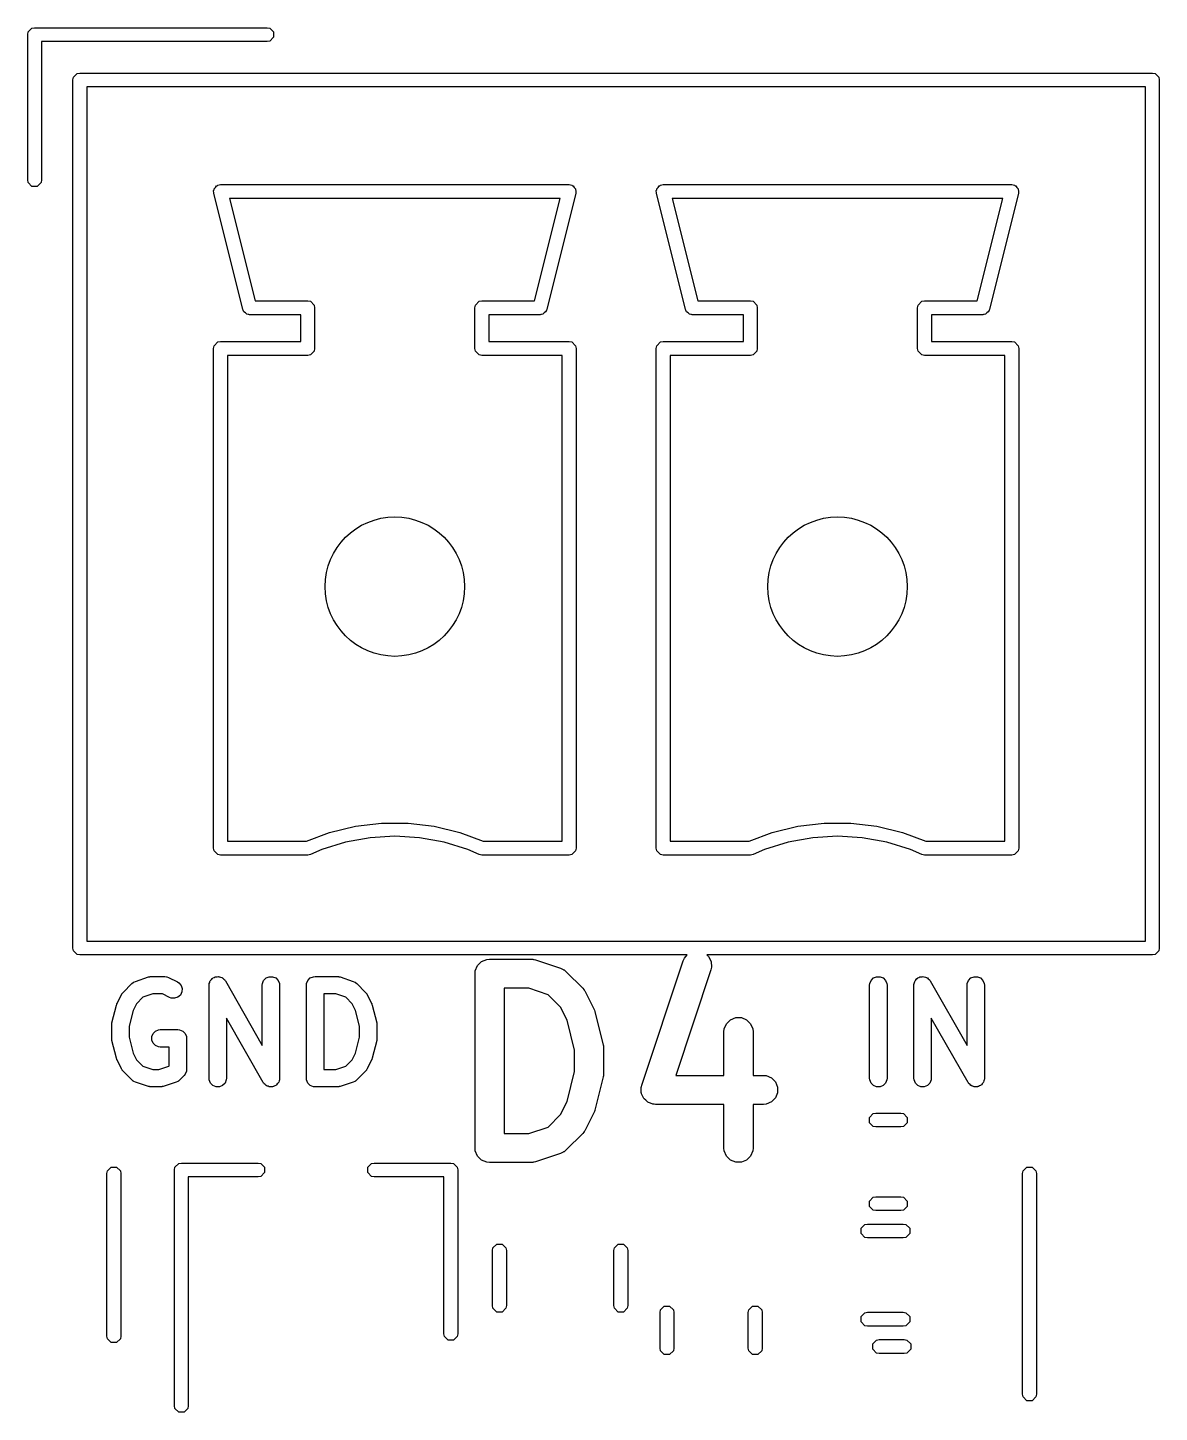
# Model space of a CAD drawing. Extents: x 89 to 178, y -115 to -57.
# Drawn here: x 119.72 to 129.46, y -94.81 to -82.89 of the extents above; entities that cross this region are included whole.
import ezdxf

# ---------------------------------------------------------------- set-up
doc = ezdxf.new("R2010")
doc.units = 0
doc.layers.add('BLACK', color=7, linetype='CONTINUOUS')

msp = doc.modelspace()

# ---------------------------------------------------------------- linework, layer by layer
at = {"layer": 'BLACK', "linetype": 'CONTINUOUS'}
for p, q in [((119.7175, -82.95), (119.722067, -82.927039)), ((119.722067, -82.927039), (119.754539, -82.894567)), ((119.754539, -82.894567), (119.7775, -82.89)), ((119.7775, -82.89), (121.7775, -82.89)), ((121.7775, -82.89), (121.800461, -82.894567)), ((121.800461, -82.894567), (121.832933, -82.927039)), ((121.832933, -82.927039), (121.832933, -82.972961)), ((119.7175, -84.2), (119.7175, -82.95)), ((121.7775, -83.01), (119.8375, -83.01)), ((119.8375, -83.01), (119.8375, -84.2)), ((121.800461, -83.005433), (121.7775, -83.01)), ((121.832933, -82.972961), (121.800461, -83.005433)), ((120.112067, -83.317039), (120.144539, -83.284567)), ((120.144539, -83.284567), (120.1675, -83.28)), ((120.1675, -83.28), (129.3975, -83.28)), ((129.3975, -83.28), (129.420461, -83.284567)), ((129.420461, -83.284567), (129.452933, -83.317039)), ((120.1075, -83.34), (120.112067, -83.317039)), ((120.1075, -90.81), (120.1075, -83.34)), ((120.2275, -83.4), (120.2275, -90.75)), ((129.3375, -83.4), (120.2275, -83.4)), ((129.3375, -90.75), (129.3375, -83.4)), ((129.452933, -83.317039), (129.4575, -83.34)), ((129.4575, -83.34), (129.4575, -90.81)), ((119.722067, -84.222961), (119.7175, -84.2)), ((119.754539, -84.255433), (119.722067, -84.222961)), ((119.832933, -84.222961), (119.800461, -84.255433)), ((119.8375, -84.2), (119.832933, -84.222961)), ((121.354539, -84.244567), (121.3775, -84.24)), ((121.3775, -84.24), (124.3775, -84.24)), ((124.3775, -84.24), (124.400461, -84.244567)), ((125.164539, -84.244567), (125.1875, -84.24)), ((125.1875, -84.24), (128.1875, -84.24)), ((128.1875, -84.24), (128.210461, -84.244567)), ((119.800461, -84.255433), (119.754539, -84.255433)), ((121.318153, -84.291169), (121.322067, -84.284645)), ((121.319291, -84.314552), (121.318153, -84.291169)), ((121.569291, -85.314552), (121.319291, -84.314552)), ((121.322067, -84.277039), (121.333477, -84.265628)), ((121.322067, -84.284645), (121.322067, -84.277039)), ((121.333477, -84.265628), (121.34178, -84.251791)), ((121.34178, -84.251791), (121.34916, -84.249945)), ((121.34916, -84.249945), (121.354539, -84.244567)), ((121.454347, -84.36), (121.674346, -85.24)), ((124.300653, -84.36), (121.454347, -84.36)), ((124.080653, -85.24), (124.300653, -84.36)), ((124.435708, -84.314553), (124.185709, -85.314552)), ((124.400461, -84.244567), (124.40584, -84.249946)), ((124.40584, -84.249946), (124.41322, -84.251791)), ((124.41322, -84.251791), (124.421522, -84.265628)), ((124.421522, -84.265628), (124.432933, -84.277039)), ((124.432933, -84.277039), (124.432933, -84.284645)), ((124.432933, -84.284645), (124.436847, -84.291169)), ((124.436847, -84.291169), (124.435708, -84.314553)), ((125.128153, -84.291169), (125.132067, -84.284645)), ((125.129291, -84.314552), (125.128153, -84.291169)), ((125.379291, -85.314552), (125.129291, -84.314552)), ((125.132067, -84.277039), (125.143477, -84.265628)), ((125.132067, -84.284645), (125.132067, -84.277039)), ((125.143477, -84.265628), (125.15178, -84.251791)), ((125.15178, -84.251791), (125.15916, -84.249945)), ((125.15916, -84.249945), (125.164539, -84.244567)), ((125.264347, -84.36), (125.484346, -85.24)), ((128.110653, -84.36), (125.264347, -84.36)), ((127.890653, -85.24), (128.110653, -84.36)), ((128.245708, -84.314553), (127.995709, -85.314552)), ((128.210461, -84.244567), (128.21584, -84.249946)), ((128.21584, -84.249946), (128.22322, -84.251791)), ((128.22322, -84.251791), (128.231522, -84.265628)), ((128.231522, -84.265628), (128.242933, -84.277039)), ((128.242933, -84.277039), (128.242933, -84.284645)), ((128.242933, -84.284645), (128.246847, -84.291169)), ((128.246847, -84.291169), (128.245708, -84.314553)), ((121.674346, -85.24), (122.1275, -85.24)), ((122.1275, -85.24), (122.150461, -85.244567)), ((122.150461, -85.244567), (122.182933, -85.277039)), ((122.182933, -85.277039), (122.1875, -85.3)), ((122.1875, -85.3), (122.1875, -85.65)), ((123.5675, -85.3), (123.572067, -85.277039)), ((123.5675, -85.65), (123.5675, -85.3)), ((123.572067, -85.277039), (123.604539, -85.244567)), ((123.604539, -85.244567), (123.6275, -85.24)), ((123.6275, -85.24), (124.080653, -85.24)), ((125.484346, -85.24), (125.9375, -85.24)), ((125.9375, -85.24), (125.960461, -85.244567)), ((125.960461, -85.244567), (125.992933, -85.277039)), ((125.992933, -85.277039), (125.9975, -85.3)), ((125.9975, -85.3), (125.9975, -85.65)), ((127.3775, -85.3), (127.382067, -85.277039)), ((127.3775, -85.65), (127.3775, -85.3)), ((127.382067, -85.277039), (127.414539, -85.244567)), ((127.414539, -85.244567), (127.4375, -85.24)), ((127.4375, -85.24), (127.890653, -85.24)), ((121.572067, -85.320428), (121.569291, -85.314552)), ((121.572067, -85.322961), (121.572067, -85.320428)), ((121.574334, -85.325228), (121.572067, -85.322961)), ((121.579291, -85.33572), (121.574334, -85.325228)), ((121.593127, -85.344021), (121.579291, -85.33572)), ((121.604539, -85.355433), (121.593127, -85.344021)), ((121.61592, -85.357696), (121.604539, -85.355433)), ((121.618669, -85.359346), (121.61592, -85.357696)), ((121.621125, -85.358732), (121.618669, -85.359346)), ((121.6275, -85.36), (121.621125, -85.358732)), ((122.0675, -85.36), (121.6275, -85.36)), ((122.0675, -85.59), (122.0675, -85.36)), ((124.1275, -85.36), (123.6875, -85.36)), ((123.6875, -85.36), (123.6875, -85.59)), ((124.133872, -85.358732), (124.1275, -85.36)), ((124.136331, -85.359347), (124.133872, -85.358732)), ((124.139082, -85.357696), (124.136331, -85.359347)), ((124.150461, -85.355433), (124.139082, -85.357696)), ((124.161871, -85.344022), (124.150461, -85.355433)), ((124.175709, -85.33572), (124.161871, -85.344022)), ((124.180665, -85.325228), (124.175709, -85.33572)), ((124.182933, -85.322961), (124.180665, -85.325228)), ((124.185709, -85.314552), (124.182933, -85.320428)), ((124.182933, -85.320428), (124.182933, -85.322961)), ((125.382067, -85.320428), (125.379291, -85.314552)), ((125.382067, -85.322961), (125.382067, -85.320428)), ((125.384334, -85.325228), (125.382067, -85.322961)), ((125.389291, -85.33572), (125.384334, -85.325228)), ((125.403127, -85.344021), (125.389291, -85.33572)), ((125.414539, -85.355433), (125.403127, -85.344021)), ((125.42592, -85.357696), (125.414539, -85.355433)), ((125.428669, -85.359346), (125.42592, -85.357696)), ((125.431125, -85.358732), (125.428669, -85.359346)), ((125.4375, -85.36), (125.431125, -85.358732)), ((125.8775, -85.36), (125.4375, -85.36)), ((125.8775, -85.59), (125.8775, -85.36)), ((127.9375, -85.36), (127.4975, -85.36)), ((127.4975, -85.36), (127.4975, -85.59)), ((127.943872, -85.358732), (127.9375, -85.36)), ((127.946331, -85.359347), (127.943872, -85.358732)), ((127.949082, -85.357696), (127.946331, -85.359347)), ((127.960461, -85.355433), (127.949082, -85.357696)), ((127.971871, -85.344022), (127.960461, -85.355433)), ((127.985709, -85.33572), (127.971871, -85.344022)), ((127.990665, -85.325228), (127.985709, -85.33572)), ((127.992933, -85.322961), (127.990665, -85.325228)), ((127.995709, -85.314552), (127.992933, -85.320428)), ((127.992933, -85.320428), (127.992933, -85.322961)), ((121.3175, -85.65), (121.322067, -85.627039)), ((121.3175, -89.95), (121.3175, -85.65)), ((121.322067, -85.627039), (121.354539, -85.594567)), ((121.354539, -85.594567), (121.3775, -85.59)), ((121.3775, -85.59), (122.0675, -85.59)), ((122.1875, -85.65), (122.182933, -85.672961)), ((123.572067, -85.672961), (123.5675, -85.65)), ((123.6875, -85.59), (124.3775, -85.59)), ((124.3775, -85.59), (124.400461, -85.594567)), ((124.400461, -85.594567), (124.432933, -85.627039)), ((124.432933, -85.627039), (124.4375, -85.65)), ((124.4375, -85.65), (124.4375, -89.95)), ((125.1275, -85.65), (125.132067, -85.627039)), ((125.1275, -89.95), (125.1275, -85.65)), ((125.132067, -85.627039), (125.164539, -85.594567)), ((125.164539, -85.594567), (125.1875, -85.59)), ((125.1875, -85.59), (125.8775, -85.59)), ((125.9975, -85.65), (125.992933, -85.672961)), ((127.382067, -85.672961), (127.3775, -85.65)), ((127.4975, -85.59), (128.1875, -85.59)), ((128.1875, -85.59), (128.210461, -85.594567)), ((128.210461, -85.594567), (128.242933, -85.627039)), ((128.242933, -85.627039), (128.2475, -85.65)), ((128.2475, -85.65), (128.2475, -89.95)), ((122.1275, -85.71), (121.4375, -85.71)), ((121.4375, -85.71), (121.4375, -89.89)), ((122.150461, -85.705433), (122.1275, -85.71)), ((122.182933, -85.672961), (122.150461, -85.705433)), ((123.604539, -85.705433), (123.572067, -85.672961)), ((123.6275, -85.71), (123.604539, -85.705433)), ((124.3175, -85.71), (123.6275, -85.71)), ((124.3175, -89.89), (124.3175, -85.71)), ((125.9375, -85.71), (125.2475, -85.71)), ((125.2475, -85.71), (125.2475, -89.89)), ((125.960461, -85.705433), (125.9375, -85.71)), ((125.992933, -85.672961), (125.960461, -85.705433)), ((127.414539, -85.705433), (127.382067, -85.672961)), ((127.4375, -85.71), (127.414539, -85.705433)), ((128.1275, -85.71), (127.4375, -85.71)), ((128.1275, -89.89), (128.1275, -85.71)), ((122.117005, -89.89), (122.316514, -89.81578)), ((122.316514, -89.81578), (122.53764, -89.76226)), ((122.53764, -89.76226), (122.763546, -89.735298)), ((122.763546, -89.735298), (122.991056, -89.735274)), ((122.991056, -89.735274), (123.216968, -89.762189)), ((123.216968, -89.762189), (123.438105, -89.815663)), ((123.438105, -89.815663), (123.638053, -89.89)), ((125.927005, -89.89), (126.126514, -89.81578)), ((126.126514, -89.81578), (126.34764, -89.76226)), ((126.34764, -89.76226), (126.573546, -89.735298)), ((126.573546, -89.735298), (126.801056, -89.735274)), ((126.801056, -89.735274), (127.026968, -89.762189)), ((127.026968, -89.762189), (127.248105, -89.815663)), ((127.248105, -89.815663), (127.448053, -89.89)), ((121.322067, -89.972961), (121.3175, -89.95)), ((121.4375, -89.89), (122.117005, -89.89)), ((122.453768, -89.899296), (122.249458, -89.961783)), ((122.664039, -89.86144), (122.453768, -89.899296)), ((122.877313, -89.848747), (122.664039, -89.86144)), ((123.09059, -89.861396), (122.877313, -89.848747)), ((123.300868, -89.899208), (123.09059, -89.861396)), ((123.505191, -89.961653), (123.300868, -89.899208)), ((123.638053, -89.89), (124.3175, -89.89)), ((124.4375, -89.95), (124.432933, -89.972961)), ((125.132067, -89.972961), (125.1275, -89.95)), ((125.2475, -89.89), (125.927005, -89.89)), ((126.263768, -89.899296), (126.059458, -89.961783)), ((126.474039, -89.86144), (126.263768, -89.899296)), ((126.687313, -89.848747), (126.474039, -89.86144)), ((126.90059, -89.861396), (126.687313, -89.848747)), ((127.110868, -89.899208), (126.90059, -89.861396)), ((127.315191, -89.961653), (127.110868, -89.899208)), ((127.448053, -89.89), (128.1275, -89.89)), ((128.2475, -89.95), (128.242933, -89.972961)), ((121.354539, -90.005433), (121.322067, -89.972961)), ((121.3775, -90.01), (121.354539, -90.005433)), ((122.1275, -90.01), (121.3775, -90.01)), ((122.150461, -90.005433), (122.1275, -90.01)), ((122.150917, -90.004976), (122.150461, -90.005433)), ((122.151718, -90.004895), (122.150917, -90.004976)), ((122.151719, -90.004895), (122.151718, -90.004895)), ((122.249458, -89.961783), (122.151719, -90.004895)), ((123.60294, -90.004745), (123.505191, -89.961653)), ((123.603952, -90.004846), (123.60294, -90.004744)), ((123.60294, -90.004744), (123.60294, -90.004745)), ((123.604539, -90.005433), (123.603952, -90.004846)), ((123.6275, -90.01), (123.604539, -90.005433)), ((124.3775, -90.01), (123.6275, -90.01)), ((124.400461, -90.005433), (124.3775, -90.01)), ((124.432933, -89.972961), (124.400461, -90.005433)), ((125.164539, -90.005433), (125.132067, -89.972961)), ((125.1875, -90.01), (125.164539, -90.005433)), ((125.9375, -90.01), (125.1875, -90.01)), ((125.960461, -90.005433), (125.9375, -90.01)), ((125.960917, -90.004976), (125.960461, -90.005433)), ((125.961718, -90.004895), (125.960917, -90.004976)), ((125.961719, -90.004895), (125.961718, -90.004895)), ((126.059458, -89.961783), (125.961719, -90.004895)), ((127.41294, -90.004745), (127.315191, -89.961653)), ((127.413952, -90.004846), (127.41294, -90.004744)), ((127.41294, -90.004744), (127.41294, -90.004745)), ((127.414539, -90.005433), (127.413952, -90.004846)), ((127.4375, -90.01), (127.414539, -90.005433)), ((128.1875, -90.01), (127.4375, -90.01)), ((128.210461, -90.005433), (128.1875, -90.01)), ((128.242933, -89.972961), (128.210461, -90.005433)), ((120.2275, -90.75), (129.3375, -90.75)), ((120.112067, -90.832961), (120.1075, -90.81)), ((120.144539, -90.865433), (120.112067, -90.832961)), ((120.1675, -90.87), (120.144539, -90.865433)), ((125.393911, -90.87), (120.1675, -90.87)), ((123.623411, -90.926994), (123.668471, -90.90833)), ((123.668471, -90.90833), (123.692857, -90.905928)), ((123.692857, -90.905928), (124.05, -90.905928)), ((124.05, -90.905928), (124.062343, -90.907143)), ((124.062343, -90.907143), (124.065634, -90.90691)), ((124.065634, -90.90691), (124.069963, -90.907894)), ((124.069963, -90.907894), (124.074386, -90.90833)), ((124.074386, -90.90833), (124.077436, -90.909593)), ((124.077436, -90.909593), (124.089529, -90.912343)), ((124.089529, -90.912343), (124.303814, -90.983772)), ((125.359986, -90.919972), (125.369977, -90.897597)), ((125.369977, -90.897597), (125.393911, -90.87)), ((129.3975, -90.87), (125.562492, -90.87)), ((125.562492, -90.87), (125.577321, -90.882861)), ((125.577321, -90.882861), (125.599133, -90.926485)), ((129.420461, -90.865433), (129.3975, -90.87)), ((129.452933, -90.832961), (129.420461, -90.865433)), ((129.4575, -90.81), (129.452933, -90.832961)), ((123.567857, -91.030928), (123.570259, -91.006542)), ((123.567857, -92.530928), (123.567857, -91.030928)), ((123.570259, -91.006542), (123.588923, -90.961482)), ((123.588923, -90.961482), (123.623411, -90.926994)), ((124.303814, -90.983772), (124.326189, -90.993762)), ((124.326189, -90.993762), (124.329582, -90.996705)), ((124.329582, -90.996705), (124.333732, -90.998424)), ((124.333732, -90.998424), (124.352674, -91.013969)), ((124.352674, -91.013969), (124.495531, -91.156825)), ((125.002844, -91.991399), (125.359986, -90.919972)), ((125.597157, -90.999029), (125.294857, -91.905928)), ((125.60259, -90.975135), (125.597157, -90.999029)), ((125.599133, -90.926485), (125.60259, -90.975135)), ((120.538759, -91.191547), (120.614949, -91.115357)), ((120.614949, -91.115357), (120.626314, -91.106029)), ((120.626314, -91.106029), (120.628806, -91.104996)), ((120.628806, -91.104996), (120.63084, -91.103233)), ((120.63084, -91.103233), (120.644265, -91.097239)), ((120.644265, -91.097239), (120.758551, -91.059144)), ((120.758551, -91.059144), (120.765804, -91.057494)), ((120.765804, -91.057494), (120.767636, -91.056736)), ((120.767636, -91.056736), (120.77029, -91.056474)), ((120.77029, -91.056474), (120.772888, -91.055884)), ((120.772888, -91.055884), (120.774862, -91.056024)), ((120.774862, -91.056024), (120.782268, -91.055295)), ((120.782268, -91.055295), (120.896554, -91.055295)), ((120.896554, -91.055295), (120.911186, -91.056736)), ((120.911186, -91.056736), (120.913675, -91.057767)), ((120.913675, -91.057767), (120.916363, -91.057958)), ((120.916363, -91.057958), (120.930095, -91.063213)), ((120.930095, -91.063213), (121.006285, -91.101308)), ((121.006285, -91.101308), (121.018728, -91.10914)), ((121.018728, -91.10914), (121.037901, -91.131248)), ((121.037901, -91.131248), (121.047155, -91.159009)), ((121.278697, -91.130295), (121.279067, -91.126531)), ((121.278697, -91.930295), (121.278697, -91.130295)), ((121.27888, -91.125056), (121.279401, -91.123145)), ((121.279067, -91.126531), (121.27888, -91.125056)), ((121.279401, -91.123145), (121.280138, -91.115663)), ((121.280138, -91.115663), (121.283955, -91.106447)), ((121.283955, -91.106447), (121.28658, -91.096824)), ((121.28658, -91.096824), (121.289507, -91.093043)), ((121.289507, -91.093043), (121.291337, -91.088627)), ((121.291337, -91.088627), (121.298387, -91.081576)), ((121.298387, -91.081576), (121.304497, -91.073687)), ((121.304497, -91.073687), (121.30865, -91.071313)), ((121.30865, -91.071313), (121.312029, -91.067935)), ((121.312029, -91.067935), (121.321241, -91.064118)), ((121.321241, -91.064118), (121.329906, -91.059168)), ((121.329906, -91.059168), (121.334649, -91.058565)), ((121.334649, -91.058565), (121.339065, -91.056736)), ((121.339065, -91.056736), (121.349039, -91.056736)), ((121.349039, -91.056736), (121.358936, -91.055478)), ((121.358936, -91.055478), (121.363548, -91.056736)), ((121.363548, -91.056736), (121.368329, -91.056736)), ((121.368329, -91.056736), (121.377544, -91.060553)), ((121.377544, -91.060553), (121.387168, -91.063178)), ((121.387168, -91.063178), (121.390948, -91.066105)), ((121.390948, -91.066105), (121.395365, -91.067935)), ((121.395365, -91.067935), (121.402415, -91.074985)), ((121.402415, -91.074985), (121.410305, -91.081095)), ((121.410305, -91.081095), (121.414657, -91.087227)), ((121.414657, -91.087227), (121.416057, -91.088627)), ((121.416057, -91.088627), (121.416626, -91.090001)), ((121.416626, -91.090001), (121.418815, -91.093085)), ((121.418815, -91.093085), (121.73584, -91.647878)), ((121.73584, -91.130295), (121.737281, -91.115663)), ((121.73584, -91.647878), (121.73584, -91.130295)), ((121.737281, -91.115663), (121.74848, -91.088627)), ((121.74848, -91.088627), (121.769172, -91.067935)), ((121.769172, -91.067935), (121.796208, -91.056736)), ((121.796208, -91.056736), (121.825472, -91.056736)), ((121.825472, -91.056736), (121.852508, -91.067935)), ((121.852508, -91.067935), (121.8732, -91.088627)), ((121.8732, -91.088627), (121.884399, -91.115663)), ((121.884399, -91.115663), (121.88584, -91.130295)), ((121.88584, -91.130295), (121.88584, -91.930295)), ((122.116792, -91.130295), (122.118233, -91.115663)), ((122.116792, -91.930295), (122.116792, -91.130295)), ((122.118233, -91.115663), (122.129432, -91.088627)), ((122.129432, -91.088627), (122.150124, -91.067935)), ((122.150124, -91.067935), (122.17716, -91.056736)), ((122.17716, -91.056736), (122.191792, -91.055295)), ((122.191792, -91.055295), (122.382268, -91.055295)), ((122.382268, -91.055295), (122.389673, -91.056024)), ((122.389673, -91.056024), (122.391648, -91.055884)), ((122.391648, -91.055884), (122.394245, -91.056474)), ((122.394245, -91.056474), (122.3969, -91.056736)), ((122.3969, -91.056736), (122.398731, -91.057494)), ((122.398731, -91.057494), (122.405985, -91.059144)), ((122.405985, -91.059144), (122.520271, -91.097239)), ((122.520271, -91.097239), (122.533696, -91.103233)), ((122.533696, -91.103233), (122.535731, -91.104998)), ((122.535731, -91.104998), (122.538222, -91.10603)), ((122.538222, -91.10603), (122.549587, -91.115357)), ((122.549587, -91.115357), (122.625777, -91.191547)), ((126.96416, -91.130295), (126.965601, -91.115663)), ((126.96416, -91.930295), (126.96416, -91.130295)), ((126.965601, -91.115663), (126.9768, -91.088627)), ((126.9768, -91.088627), (126.997492, -91.067935)), ((126.997492, -91.067935), (127.024528, -91.056736)), ((127.024528, -91.056736), (127.053792, -91.056736)), ((127.053792, -91.056736), (127.080828, -91.067935)), ((127.080828, -91.067935), (127.10152, -91.088627)), ((127.10152, -91.088627), (127.112719, -91.115663)), ((127.112719, -91.115663), (127.11416, -91.130295)), ((127.11416, -91.130295), (127.11416, -91.930295)), ((127.345112, -91.130295), (127.345482, -91.126531)), ((127.345112, -91.930295), (127.345112, -91.130295)), ((127.345295, -91.125056), (127.345816, -91.123145)), ((127.345482, -91.126531), (127.345295, -91.125056)), ((127.345816, -91.123145), (127.346553, -91.115663)), ((127.346553, -91.115663), (127.35037, -91.106447)), ((127.35037, -91.106447), (127.352995, -91.096824)), ((127.352995, -91.096824), (127.355922, -91.093043)), ((127.355922, -91.093043), (127.357752, -91.088627)), ((127.357752, -91.088627), (127.364802, -91.081576)), ((127.364802, -91.081576), (127.370912, -91.073687)), ((127.370912, -91.073687), (127.375065, -91.071313)), ((127.375065, -91.071313), (127.378444, -91.067935)), ((127.378444, -91.067935), (127.387656, -91.064118)), ((127.387656, -91.064118), (127.396321, -91.059168)), ((127.396321, -91.059168), (127.401064, -91.058565)), ((127.401064, -91.058565), (127.40548, -91.056736)), ((127.40548, -91.056736), (127.415454, -91.056736)), ((127.415454, -91.056736), (127.425351, -91.055478)), ((127.425351, -91.055478), (127.429963, -91.056736)), ((127.429963, -91.056736), (127.434744, -91.056736)), ((127.434744, -91.056736), (127.443959, -91.060553)), ((127.443959, -91.060553), (127.453583, -91.063178)), ((127.453583, -91.063178), (127.457363, -91.066105)), ((127.457363, -91.066105), (127.46178, -91.067935)), ((127.46178, -91.067935), (127.46883, -91.074985)), ((127.46883, -91.074985), (127.47672, -91.081095)), ((127.47672, -91.081095), (127.481072, -91.087227)), ((127.481072, -91.087227), (127.482472, -91.088627)), ((127.482472, -91.088627), (127.483041, -91.090001)), ((127.483041, -91.090001), (127.48523, -91.093085)), ((127.48523, -91.093085), (127.802255, -91.647878)), ((127.802255, -91.130295), (127.803696, -91.115663)), ((127.802255, -91.647878), (127.802255, -91.130295)), ((127.803696, -91.115663), (127.814895, -91.088627)), ((127.814895, -91.088627), (127.835587, -91.067935)), ((127.835587, -91.067935), (127.862623, -91.056736)), ((127.862623, -91.056736), (127.891887, -91.056736)), ((127.891887, -91.056736), (127.918923, -91.067935)), ((127.918923, -91.067935), (127.939615, -91.088627)), ((127.939615, -91.088627), (127.950814, -91.115663)), ((127.950814, -91.115663), (127.952255, -91.130295)), ((127.952255, -91.130295), (127.952255, -91.930295)), ((120.486615, -91.28723), (120.52471, -91.211039)), ((120.52471, -91.211039), (120.528674, -91.204739)), ((120.528674, -91.204739), (120.529432, -91.202912)), ((120.529432, -91.202912), (120.53112, -91.200855)), ((120.53112, -91.200855), (120.532542, -91.198596)), ((120.532542, -91.198596), (120.53404, -91.197296)), ((120.53404, -91.197296), (120.538759, -91.191547)), ((120.708495, -91.233942), (120.653431, -91.289006)), ((120.794438, -91.205295), (120.708495, -91.233942)), ((120.878849, -91.205295), (120.794438, -91.205295)), ((120.939203, -91.235472), (120.878849, -91.205295)), ((120.952935, -91.240727), (120.939203, -91.235472)), ((120.982125, -91.242801), (120.952935, -91.240727)), ((121.009886, -91.233547), (120.982125, -91.242801)), ((121.031994, -91.214374), (121.009886, -91.233547)), ((121.045081, -91.188199), (121.031994, -91.214374)), ((121.047155, -91.159009), (121.045081, -91.188199)), ((122.370098, -91.205295), (122.266792, -91.205295)), ((122.266792, -91.205295), (122.266792, -91.855295)), ((122.45604, -91.233942), (122.370098, -91.205295)), ((122.511104, -91.289006), (122.45604, -91.233942)), ((122.625777, -91.191547), (122.630497, -91.197297)), ((122.630497, -91.197297), (122.631994, -91.198596)), ((122.631994, -91.198596), (122.633413, -91.20085)), ((122.633413, -91.20085), (122.635105, -91.202912)), ((122.635105, -91.202912), (122.635863, -91.204744)), ((122.635863, -91.204744), (122.639826, -91.211039)), ((122.639826, -91.211039), (122.677921, -91.28723)), ((124.029716, -91.155928), (123.817857, -91.155928)), ((123.817857, -91.155928), (123.817857, -92.405928)), ((124.196763, -91.21161), (124.029716, -91.155928)), ((124.304412, -91.319259), (124.196763, -91.21161)), ((124.495531, -91.156825), (124.5034, -91.166413)), ((124.5034, -91.166413), (124.505892, -91.168575)), ((124.505892, -91.168575), (124.508257, -91.172332)), ((124.508257, -91.172332), (124.511076, -91.175767)), ((124.511076, -91.175767), (124.512339, -91.178817)), ((124.512339, -91.178817), (124.518946, -91.189312)), ((124.518946, -91.189312), (124.590375, -91.332169)), ((120.44284, -91.454961), (120.480936, -91.30258)), ((120.480936, -91.30258), (120.481321, -91.3015)), ((120.481321, -91.3015), (120.48136, -91.300962)), ((120.48136, -91.300962), (120.483684, -91.294886)), ((120.483684, -91.294886), (120.485883, -91.288735)), ((120.485883, -91.288735), (120.486205, -91.288299)), ((120.486205, -91.288299), (120.486615, -91.28723)), ((120.624461, -91.346946), (120.590601, -91.482387)), ((120.653431, -91.289006), (120.624461, -91.346946)), ((122.540074, -91.346945), (122.511104, -91.289006)), ((122.573935, -91.482387), (122.540074, -91.346945)), ((122.677921, -91.28723), (122.67833, -91.288299)), ((122.67833, -91.288299), (122.678653, -91.288735)), ((122.678653, -91.288735), (122.680851, -91.294886)), ((122.680851, -91.294886), (122.683176, -91.300962)), ((122.683176, -91.300962), (122.683214, -91.3015)), ((122.683214, -91.3015), (122.6836, -91.30258)), ((122.6836, -91.30258), (122.721696, -91.454962)), ((124.360631, -91.431698), (124.304412, -91.319259)), ((124.590375, -91.332169), (124.591058, -91.333954)), ((124.591058, -91.333954), (124.591595, -91.334679)), ((124.591595, -91.334679), (124.595247, -91.344899)), ((124.595247, -91.344899), (124.599133, -91.355054)), ((124.599133, -91.355054), (124.599197, -91.355954)), ((124.599197, -91.355954), (124.59984, -91.357754)), ((124.59984, -91.357754), (124.671268, -91.643468)), ((120.440601, -91.473152), (120.440852, -91.470598)), ((120.440601, -91.587438), (120.440601, -91.473152)), ((120.44069, -91.469506), (120.441499, -91.464031)), ((120.440852, -91.470598), (120.44069, -91.469506)), ((120.441499, -91.464031), (120.442042, -91.45852)), ((120.442042, -91.45852), (120.442464, -91.457499)), ((120.442464, -91.457499), (120.44284, -91.454961)), ((120.590601, -91.482387), (120.590601, -91.578202)), ((121.745722, -91.967505), (121.428697, -91.412711)), ((121.428697, -91.412711), (121.428697, -91.930295)), ((122.573935, -91.578202), (122.573935, -91.482387)), ((122.721696, -91.454962), (122.722071, -91.457498)), ((122.722071, -91.457498), (122.722494, -91.45852)), ((122.722494, -91.45852), (122.723036, -91.464032)), ((122.723036, -91.464032), (122.723846, -91.469506)), ((122.723846, -91.469506), (122.723683, -91.470598)), ((122.723683, -91.470598), (122.723935, -91.473152)), ((122.723935, -91.473152), (122.723935, -91.587438)), ((124.425, -91.689173), (124.360631, -91.431698)), ((125.710715, -91.530928), (125.713117, -91.506542)), ((125.713117, -91.506542), (125.731781, -91.461482)), ((125.731781, -91.461482), (125.766269, -91.426994)), ((125.766269, -91.426994), (125.811329, -91.40833)), ((125.811329, -91.40833), (125.860101, -91.40833)), ((125.860101, -91.40833), (125.905161, -91.426994)), ((125.905161, -91.426994), (125.939649, -91.461482)), ((125.939649, -91.461482), (125.958313, -91.506542)), ((125.958313, -91.506542), (125.960715, -91.530928)), ((127.812137, -91.967505), (127.495112, -91.412711)), ((127.495112, -91.412711), (127.495112, -91.930295)), ((120.440852, -91.589991), (120.440601, -91.587438)), ((120.44069, -91.591084), (120.440852, -91.589991)), ((120.441499, -91.596558), (120.44069, -91.591084)), ((120.442042, -91.60207), (120.441499, -91.596558)), ((120.442464, -91.60309), (120.442042, -91.60207)), ((120.44284, -91.605629), (120.442464, -91.60309)), ((120.480936, -91.75801), (120.44284, -91.605629)), ((120.590601, -91.578202), (120.624461, -91.713642)), ((120.7849, -91.572806), (120.796099, -91.54577)), ((120.7849, -91.60207), (120.7849, -91.572806)), ((120.796099, -91.629106), (120.7849, -91.60207)), ((120.796099, -91.54577), (120.816791, -91.525078)), ((120.816791, -91.649798), (120.796099, -91.629106)), ((120.816791, -91.525078), (120.843827, -91.513879)), ((120.843827, -91.513879), (120.858459, -91.512438)), ((120.858459, -91.512438), (121.01084, -91.512438)), ((121.01084, -91.512438), (121.025472, -91.513879)), ((121.025472, -91.513879), (121.052508, -91.525078)), ((121.052508, -91.525078), (121.0732, -91.54577)), ((121.0732, -91.54577), (121.084399, -91.572806)), ((121.084399, -91.572806), (121.08584, -91.587438)), ((121.08584, -91.587438), (121.08584, -91.854104)), ((122.540074, -91.713643), (122.573935, -91.578202)), ((122.721696, -91.605628), (122.6836, -91.75801)), ((122.722071, -91.603091), (122.721696, -91.605628)), ((122.722494, -91.60207), (122.722071, -91.603091)), ((122.723036, -91.596557), (122.722494, -91.60207)), ((122.723846, -91.591084), (122.723036, -91.596557)), ((122.723935, -91.587438), (122.723683, -91.589991)), ((122.723683, -91.589991), (122.723846, -91.591084)), ((125.710715, -91.905928), (125.710715, -91.530928)), ((125.960715, -91.530928), (125.960715, -91.905928)), ((120.624461, -91.713642), (120.653431, -91.771582)), ((120.843827, -91.660997), (120.816791, -91.649798)), ((120.858459, -91.662438), (120.843827, -91.660997)), ((120.93584, -91.662438), (120.858459, -91.662438)), ((120.93584, -91.823038), (120.93584, -91.662438)), ((122.511104, -91.771582), (122.540074, -91.713643)), ((124.425, -91.872682), (124.425, -91.689173)), ((124.671268, -91.643468), (124.671893, -91.647697)), ((124.671893, -91.647697), (124.672598, -91.649399)), ((124.672598, -91.649399), (124.673502, -91.65858)), ((124.673502, -91.65858), (124.674852, -91.667709)), ((124.674852, -91.667709), (124.67458, -91.66953)), ((124.67458, -91.66953), (124.675, -91.673785)), ((124.675, -91.673785), (124.675, -91.888071)), ((120.481321, -91.759089), (120.480936, -91.75801)), ((120.48136, -91.759628), (120.481321, -91.759089)), ((120.483684, -91.765703), (120.48136, -91.759628)), ((120.485883, -91.771855), (120.483684, -91.765703)), ((120.486205, -91.77229), (120.485883, -91.771855)), ((120.486615, -91.77336), (120.486205, -91.77229)), ((120.52471, -91.84955), (120.486615, -91.77336)), ((120.528673, -91.855846), (120.52471, -91.84955)), ((120.529431, -91.857676), (120.528673, -91.855846)), ((120.53112, -91.859734), (120.529431, -91.857676)), ((120.532542, -91.861993), (120.53112, -91.859734)), ((120.53404, -91.863292), (120.532542, -91.861993)), ((120.538759, -91.869042), (120.53404, -91.863292)), ((120.653431, -91.771582), (120.708496, -91.826648)), ((120.708496, -91.826648), (120.794438, -91.855295)), ((120.794438, -91.855295), (120.846289, -91.855295)), ((120.846289, -91.855295), (120.93223, -91.826648)), ((120.93223, -91.826648), (120.93584, -91.823038)), ((121.08584, -91.854104), (121.084399, -91.868736)), ((122.266792, -91.855295), (122.370098, -91.855295)), ((122.370098, -91.855295), (122.456039, -91.826648)), ((122.456039, -91.826648), (122.511104, -91.771582)), ((122.630495, -91.863292), (122.625778, -91.869041)), ((122.631994, -91.861993), (122.630495, -91.863292)), ((122.633415, -91.859734), (122.631994, -91.861993)), ((122.635105, -91.857676), (122.633415, -91.859734)), ((122.635862, -91.855846), (122.635105, -91.857676)), ((122.639826, -91.84955), (122.635862, -91.855846)), ((122.677921, -91.77336), (122.639826, -91.84955)), ((122.67833, -91.77229), (122.677921, -91.77336)), ((122.678653, -91.771855), (122.67833, -91.77229)), ((122.680851, -91.765703), (122.678653, -91.771855)), ((122.683176, -91.759628), (122.680851, -91.765703)), ((122.683214, -91.759089), (122.683176, -91.759628)), ((122.6836, -91.75801), (122.683214, -91.759089)), ((120.614949, -91.945233), (120.538759, -91.869042)), ((120.626314, -91.95456), (120.614949, -91.945233)), ((120.628804, -91.955591), (120.626314, -91.95456)), ((120.63084, -91.957357), (120.628804, -91.955591)), ((120.644265, -91.963351), (120.63084, -91.957357)), ((120.758551, -92.001446), (120.644265, -91.963351)), ((120.996461, -91.963351), (120.882176, -92.001446)), ((121.009887, -91.957357), (120.996461, -91.963351)), ((121.011923, -91.95559), (121.009887, -91.957357)), ((121.014412, -91.95456), (121.011923, -91.95559)), ((121.025777, -91.945233), (121.014412, -91.95456)), ((121.063873, -91.907137), (121.025777, -91.945233)), ((121.073201, -91.895772), (121.063873, -91.907137)), ((121.084272, -91.869042), (121.073201, -91.895772)), ((121.084399, -91.868736), (121.084272, -91.869042)), ((121.280138, -91.944927), (121.278697, -91.930295)), ((121.291337, -91.971963), (121.280138, -91.944927)), ((121.312029, -91.992655), (121.291337, -91.971963)), ((121.416057, -91.971963), (121.395365, -91.992655)), ((121.427256, -91.944927), (121.416057, -91.971963)), ((121.428697, -91.930295), (121.427256, -91.944927)), ((121.74791, -91.970588), (121.745722, -91.967505)), ((121.74848, -91.971963), (121.74791, -91.970588)), ((121.749879, -91.973362), (121.74848, -91.971963)), ((121.754232, -91.979495), (121.749879, -91.973362)), ((121.76212, -91.985603), (121.754232, -91.979495)), ((121.769172, -91.992655), (121.76212, -91.985603)), ((121.86004, -91.986903), (121.855886, -91.989276)), ((121.866149, -91.979013), (121.86004, -91.986903)), ((121.8732, -91.971963), (121.866149, -91.979013)), ((121.875029, -91.967546), (121.8732, -91.971963)), ((121.877957, -91.963766), (121.875029, -91.967546)), ((121.880581, -91.954142), (121.877957, -91.963766)), ((121.884399, -91.944927), (121.880581, -91.954142)), ((121.885135, -91.937444), (121.884399, -91.944927)), ((121.885657, -91.935534), (121.885135, -91.937444)), ((121.88584, -91.930295), (121.885469, -91.934058)), ((121.885469, -91.934058), (121.885657, -91.935534)), ((122.118233, -91.944927), (122.116792, -91.930295)), ((122.129432, -91.971963), (122.118233, -91.944927)), ((122.150124, -91.992655), (122.129432, -91.971963)), ((122.520271, -91.963351), (122.405985, -92.001446)), ((122.533696, -91.957357), (122.520271, -91.963351)), ((122.535731, -91.955591), (122.533696, -91.957357)), ((122.538222, -91.95456), (122.535731, -91.955591)), ((122.549587, -91.945233), (122.538222, -91.95456)), ((122.625778, -91.869041), (122.549587, -91.945233)), ((124.360631, -92.130157), (124.425, -91.872682)), ((124.671268, -91.918388), (124.59984, -92.204102)), ((124.671893, -91.914158), (124.671268, -91.918388)), ((124.672598, -91.912457), (124.671893, -91.914158)), ((124.673502, -91.903275), (124.672598, -91.912457)), ((124.674852, -91.894147), (124.673502, -91.903275)), ((124.675, -91.888071), (124.67458, -91.892325)), ((124.67458, -91.892325), (124.674852, -91.894147)), ((125.294857, -91.905928), (125.710715, -91.905928)), ((125.960715, -91.905928), (126.05, -91.905928)), ((126.05, -91.905928), (126.074386, -91.90833)), ((126.074386, -91.90833), (126.119446, -91.926994)), ((126.119446, -91.926994), (126.153934, -91.961482)), ((126.153934, -91.961482), (126.172598, -92.006542)), ((126.965601, -91.944927), (126.96416, -91.930295)), ((126.9768, -91.971963), (126.965601, -91.944927)), ((126.997492, -91.992655), (126.9768, -91.971963)), ((127.10152, -91.971963), (127.080828, -91.992655)), ((127.112719, -91.944927), (127.10152, -91.971963)), ((127.11416, -91.930295), (127.112719, -91.944927)), ((127.346553, -91.944927), (127.345112, -91.930295)), ((127.357752, -91.971963), (127.346553, -91.944927)), ((127.378444, -91.992655), (127.357752, -91.971963)), ((127.482472, -91.971963), (127.46178, -91.992655)), ((127.493671, -91.944927), (127.482472, -91.971963)), ((127.495112, -91.930295), (127.493671, -91.944927)), ((127.814325, -91.970588), (127.812137, -91.967505)), ((127.814895, -91.971963), (127.814325, -91.970588)), ((127.816294, -91.973362), (127.814895, -91.971963)), ((127.820647, -91.979495), (127.816294, -91.973362)), ((127.828535, -91.985603), (127.820647, -91.979495)), ((127.835587, -91.992655), (127.828535, -91.985603)), ((127.926455, -91.986903), (127.922301, -91.989276)), ((127.932564, -91.979013), (127.926455, -91.986903)), ((127.939615, -91.971963), (127.932564, -91.979013)), ((127.941444, -91.967546), (127.939615, -91.971963)), ((127.944372, -91.963766), (127.941444, -91.967546)), ((127.946996, -91.954142), (127.944372, -91.963766)), ((127.950814, -91.944927), (127.946996, -91.954142)), ((127.95155, -91.937444), (127.950814, -91.944927)), ((127.952072, -91.935534), (127.95155, -91.937444)), ((127.952255, -91.930295), (127.951884, -91.934058)), ((127.951884, -91.934058), (127.952072, -91.935534)), ((120.765804, -92.003095), (120.758551, -92.001446)), ((120.767636, -92.003854), (120.765804, -92.003095)), ((120.77029, -92.004115), (120.767636, -92.003854)), ((120.772888, -92.004706), (120.77029, -92.004115)), ((120.774862, -92.004565), (120.772888, -92.004706)), ((120.782268, -92.005295), (120.774862, -92.004565)), ((120.858459, -92.005295), (120.782268, -92.005295)), ((120.865864, -92.004565), (120.858459, -92.005295)), ((120.867839, -92.004706), (120.865864, -92.004565)), ((120.870436, -92.004115), (120.867839, -92.004706)), ((120.873091, -92.003854), (120.870436, -92.004115)), ((120.874922, -92.003095), (120.873091, -92.003854)), ((120.882176, -92.001446), (120.874922, -92.003095)), ((121.339065, -92.003854), (121.312029, -91.992655)), ((121.368329, -92.003854), (121.339065, -92.003854)), ((121.395365, -91.992655), (121.368329, -92.003854)), ((121.77359, -91.994485), (121.769172, -91.992655)), ((121.77737, -91.997412), (121.77359, -91.994485)), ((121.786991, -92.000036), (121.77737, -91.997412)), ((121.796208, -92.003854), (121.786991, -92.000036)), ((121.800989, -92.003854), (121.796208, -92.003854)), ((121.805601, -92.005112), (121.800989, -92.003854)), ((121.815498, -92.003854), (121.805601, -92.005112)), ((121.825472, -92.003854), (121.815498, -92.003854)), ((121.829887, -92.002024), (121.825472, -92.003854)), ((121.834631, -92.001422), (121.829887, -92.002024)), ((121.843295, -91.996471), (121.834631, -92.001422)), ((121.852508, -91.992655), (121.843295, -91.996471)), ((121.855886, -91.989276), (121.852508, -91.992655)), ((122.17716, -92.003854), (122.150124, -91.992655)), ((122.191792, -92.005295), (122.17716, -92.003854)), ((122.382268, -92.005295), (122.191792, -92.005295)), ((122.389673, -92.004565), (122.382268, -92.005295)), ((122.391648, -92.004706), (122.389673, -92.004565)), ((122.394245, -92.004115), (122.391648, -92.004706)), ((122.3969, -92.003854), (122.394245, -92.004115)), ((122.398731, -92.003095), (122.3969, -92.003854)), ((122.405985, -92.001446), (122.398731, -92.003095)), ((124.997411, -92.015294), (124.998831, -92.009048)), ((124.998831, -92.035277), (124.997411, -92.015294)), ((124.998831, -92.006542), (125.000094, -92.003491)), ((124.998831, -92.009048), (124.998831, -92.006542)), ((124.998831, -92.055314), (124.998831, -92.035277)), ((125.000549, -92.059463), (124.998831, -92.055314)), ((125.000094, -92.003491), (125.002844, -91.991399)), ((125.000868, -92.063943), (125.000549, -92.059463)), ((125.009827, -92.081861), (125.000868, -92.063943)), ((125.017495, -92.100374), (125.009827, -92.081861)), ((125.020671, -92.10355), (125.017495, -92.100374)), ((125.02268, -92.107568), (125.020671, -92.10355)), ((126.153934, -92.100374), (126.119446, -92.134862)), ((126.172598, -92.055314), (126.153934, -92.100374)), ((126.172598, -92.006542), (126.172598, -92.055314)), ((127.024528, -92.003854), (126.997492, -91.992655)), ((127.053792, -92.003854), (127.024528, -92.003854)), ((127.080828, -91.992655), (127.053792, -92.003854)), ((127.40548, -92.003854), (127.378444, -91.992655)), ((127.434744, -92.003854), (127.40548, -92.003854)), ((127.46178, -91.992655), (127.434744, -92.003854)), ((127.840005, -91.994485), (127.835587, -91.992655)), ((127.843785, -91.997412), (127.840005, -91.994485)), ((127.853406, -92.000036), (127.843785, -91.997412)), ((127.862623, -92.003854), (127.853406, -92.000036)), ((127.867404, -92.003854), (127.862623, -92.003854)), ((127.872016, -92.005112), (127.867404, -92.003854)), ((127.881913, -92.003854), (127.872016, -92.005112)), ((127.891887, -92.003854), (127.881913, -92.003854)), ((127.896302, -92.002024), (127.891887, -92.003854)), ((127.901046, -92.001422), (127.896302, -92.002024)), ((127.90971, -91.996471), (127.901046, -92.001422)), ((127.918923, -91.992655), (127.90971, -91.996471)), ((127.922301, -91.989276), (127.918923, -91.992655)), ((124.304412, -92.242596), (124.360631, -92.130157)), ((124.595247, -92.216956), (124.591595, -92.227177)), ((124.599133, -92.206802), (124.595247, -92.216956)), ((124.599197, -92.205901), (124.599133, -92.206802)), ((124.59984, -92.204102), (124.599197, -92.205901)), ((125.037817, -92.120696), (125.02268, -92.107568)), ((125.051983, -92.134862), (125.037817, -92.120696)), ((125.056132, -92.13658), (125.051983, -92.134862)), ((125.059525, -92.139523), (125.056132, -92.13658)), ((125.07853, -92.145857), (125.059525, -92.139523)), ((125.097043, -92.153526), (125.07853, -92.145857)), ((125.103419, -92.154154), (125.097043, -92.153526)), ((125.105795, -92.154946), (125.103419, -92.154154)), ((125.109085, -92.154712), (125.105795, -92.154946)), ((125.121429, -92.155928), (125.109085, -92.154712)), ((125.710715, -92.155928), (125.121429, -92.155928)), ((125.710715, -92.530928), (125.710715, -92.155928)), ((126.05, -92.155928), (125.960715, -92.155928)), ((125.960715, -92.155928), (125.960715, -92.530928)), ((126.074386, -92.153526), (126.05, -92.155928)), ((126.119446, -92.134862), (126.074386, -92.153526)), ((124.196763, -92.350245), (124.304412, -92.242596)), ((124.590375, -92.229687), (124.518946, -92.372544)), ((124.591058, -92.227901), (124.590375, -92.229687)), ((124.591595, -92.227177), (124.591058, -92.227901)), ((126.961731, -92.267039), (126.994203, -92.234567)), ((126.961731, -92.312961), (126.961731, -92.267039)), ((126.994203, -92.345433), (126.961731, -92.312961)), ((126.994203, -92.234567), (127.017164, -92.23)), ((127.017164, -92.23), (127.232836, -92.23)), ((127.232836, -92.23), (127.255797, -92.234567)), ((127.255797, -92.234567), (127.288269, -92.267039)), ((127.288269, -92.312961), (127.255797, -92.345433)), ((127.288269, -92.267039), (127.288269, -92.312961)), ((123.817857, -92.405928), (124.029714, -92.405928)), ((124.029714, -92.405928), (124.196763, -92.350245)), ((124.495532, -92.40503), (124.352675, -92.547888)), ((124.5034, -92.395441), (124.495532, -92.40503)), ((124.505892, -92.393281), (124.5034, -92.395441)), ((124.508256, -92.389524), (124.505892, -92.393281)), ((124.511077, -92.386088), (124.508256, -92.389524)), ((124.51234, -92.383036), (124.511077, -92.386088)), ((124.518946, -92.372544), (124.51234, -92.383036)), ((127.017164, -92.35), (126.994203, -92.345433)), ((127.232836, -92.35), (127.017164, -92.35)), ((127.255797, -92.345433), (127.232836, -92.35)), ((123.570259, -92.555314), (123.567857, -92.530928)), ((123.588923, -92.600374), (123.570259, -92.555314)), ((124.303814, -92.578086), (124.089528, -92.649514)), ((124.326189, -92.568095), (124.303814, -92.578086)), ((124.329581, -92.565152), (124.326189, -92.568095)), ((124.333733, -92.563433), (124.329581, -92.565152)), ((124.352675, -92.547888), (124.333733, -92.563433)), ((125.713117, -92.555314), (125.710715, -92.530928)), ((125.731781, -92.600374), (125.713117, -92.555314)), ((125.958313, -92.555314), (125.939649, -92.600374)), ((125.960715, -92.530928), (125.958313, -92.555314)), ((120.404567, -92.727039), (120.437039, -92.694567)), ((120.437039, -92.694567), (120.482961, -92.694567)), ((120.482961, -92.694567), (120.515433, -92.727039)), ((120.98, -92.72), (120.984567, -92.697039)), ((120.984567, -92.697039), (121.017039, -92.664567)), ((121.017039, -92.664567), (121.04, -92.66)), ((121.04, -92.66), (121.7, -92.66)), ((121.7, -92.66), (121.722961, -92.664567)), ((121.722961, -92.664567), (121.755433, -92.697039)), ((121.755433, -92.697039), (121.755433, -92.742961)), ((122.644567, -92.697039), (122.677039, -92.664567)), ((122.644567, -92.742961), (122.644567, -92.697039)), ((122.677039, -92.664567), (122.7, -92.66)), ((122.7, -92.66), (123.36, -92.66)), ((123.36, -92.66), (123.382961, -92.664567)), ((123.382961, -92.664567), (123.415433, -92.697039)), ((123.415433, -92.697039), (123.42, -92.72)), ((123.623411, -92.634862), (123.588923, -92.600374)), ((123.668471, -92.653526), (123.623411, -92.634862)), ((123.692857, -92.655928), (123.668471, -92.653526)), ((124.05, -92.655928), (123.692857, -92.655928)), ((124.062343, -92.654712), (124.05, -92.655928)), ((124.065634, -92.654946), (124.062343, -92.654712)), ((124.069964, -92.653961), (124.065634, -92.654946)), ((124.074386, -92.653526), (124.069964, -92.653961)), ((124.077434, -92.652263), (124.074386, -92.653526)), ((124.089528, -92.649514), (124.077434, -92.652263)), ((125.766269, -92.634862), (125.731781, -92.600374)), ((125.811329, -92.653526), (125.766269, -92.634862)), ((125.860101, -92.653526), (125.811329, -92.653526)), ((125.905161, -92.634862), (125.860101, -92.653526)), ((125.939649, -92.600374), (125.905161, -92.634862)), ((128.284567, -92.727039), (128.317039, -92.694567)), ((128.317039, -92.694567), (128.362961, -92.694567)), ((128.362961, -92.694567), (128.395433, -92.727039)), ((120.4, -92.75), (120.404567, -92.727039)), ((120.4, -94.15), (120.4, -92.75)), ((120.515433, -92.727039), (120.52, -92.75)), ((120.52, -92.75), (120.52, -94.15)), ((120.98, -94.75), (120.98, -92.72)), ((121.7, -92.78), (121.1, -92.78)), ((121.1, -92.78), (121.1, -94.75)), ((121.722961, -92.775433), (121.7, -92.78)), ((121.755433, -92.742961), (121.722961, -92.775433)), ((122.677039, -92.775433), (122.644567, -92.742961)), ((122.7, -92.78), (122.677039, -92.775433)), ((123.3, -92.78), (122.7, -92.78)), ((123.3, -94.13), (123.3, -92.78)), ((123.42, -92.72), (123.42, -94.13)), ((128.28, -92.75), (128.284567, -92.727039)), ((128.28, -94.65), (128.28, -92.75)), ((128.395433, -92.727039), (128.4, -92.75)), ((128.4, -92.75), (128.4, -94.65)), ((126.961731, -92.987039), (126.994203, -92.954567)), ((126.961731, -93.032961), (126.961731, -92.987039)), ((126.994203, -93.065433), (126.961731, -93.032961)), ((126.994203, -92.954567), (127.017164, -92.95)), ((127.017164, -92.95), (127.232836, -92.95)), ((127.232836, -92.95), (127.255797, -92.954567)), ((127.255797, -92.954567), (127.288269, -92.987039)), ((127.288269, -93.032961), (127.255797, -93.065433)), ((127.288269, -92.987039), (127.288269, -93.032961)), ((127.017164, -93.07), (126.994203, -93.065433)), ((127.232836, -93.07), (127.017164, -93.07)), ((127.255797, -93.065433), (127.232836, -93.07)), ((126.890926, -93.222039), (126.923398, -93.189567)), ((126.890926, -93.267961), (126.890926, -93.222039)), ((126.923398, -93.300433), (126.890926, -93.267961)), ((126.923398, -93.189567), (126.946359, -93.185)), ((126.946359, -93.185), (127.253641, -93.185)), ((127.253641, -93.185), (127.276602, -93.189567)), ((127.276602, -93.189567), (127.309074, -93.222039)), ((127.309074, -93.267961), (127.276602, -93.300433)), ((127.309074, -93.222039), (127.309074, -93.267961)), ((123.7175, -93.412742), (123.722067, -93.389781)), ((123.7175, -93.887258), (123.7175, -93.412742)), ((123.722067, -93.389781), (123.754539, -93.357309)), ((123.754539, -93.357309), (123.800461, -93.357309)), ((123.800461, -93.357309), (123.832933, -93.389781)), ((123.832933, -93.389781), (123.8375, -93.412742)), ((123.8375, -93.412742), (123.8375, -93.887258)), ((124.7625, -93.412742), (124.767067, -93.389781)), ((124.7625, -93.887258), (124.7625, -93.412742)), ((124.767067, -93.389781), (124.799539, -93.357309)), ((124.799539, -93.357309), (124.845461, -93.357309)), ((124.845461, -93.357309), (124.877933, -93.389781)), ((124.877933, -93.389781), (124.8825, -93.412742)), ((124.8825, -93.412742), (124.8825, -93.887258)), ((126.946359, -93.305), (126.923398, -93.300433)), ((127.253641, -93.305), (126.946359, -93.305)), ((127.276602, -93.300433), (127.253641, -93.305)), ((123.722067, -93.910219), (123.7175, -93.887258)), ((123.8375, -93.887258), (123.832933, -93.910219)), ((124.767067, -93.910219), (124.7625, -93.887258)), ((124.8825, -93.887258), (124.877933, -93.910219)), ((125.164567, -93.923398), (125.197039, -93.890926)), ((125.197039, -93.890926), (125.242961, -93.890926)), ((125.242961, -93.890926), (125.275433, -93.923398)), ((125.924567, -93.923398), (125.957039, -93.890926)), ((125.957039, -93.890926), (126.002961, -93.890926)), ((126.002961, -93.890926), (126.035433, -93.923398)), ((123.754539, -93.942691), (123.722067, -93.910219)), ((123.800461, -93.942691), (123.754539, -93.942691)), ((123.832933, -93.910219), (123.800461, -93.942691)), ((124.799539, -93.942691), (124.767067, -93.910219)), ((124.845461, -93.942691), (124.799539, -93.942691)), ((124.877933, -93.910219), (124.845461, -93.942691)), ((125.16, -93.946359), (125.164567, -93.923398)), ((125.16, -94.253641), (125.16, -93.946359)), ((125.275433, -93.923398), (125.28, -93.946359)), ((125.28, -93.946359), (125.28, -94.253641)), ((125.92, -93.946359), (125.924567, -93.923398)), ((125.92, -94.253641), (125.92, -93.946359)), ((126.035433, -93.923398), (126.04, -93.946359)), ((126.04, -93.946359), (126.04, -94.253641)), ((126.890926, -93.982039), (126.923398, -93.949567)), ((126.890926, -94.027961), (126.890926, -93.982039)), ((126.923398, -93.949567), (126.946359, -93.945)), ((126.946359, -93.945), (127.253641, -93.945)), ((127.253641, -93.945), (127.276602, -93.949567)), ((127.276602, -93.949567), (127.309074, -93.982039)), ((127.309074, -93.982039), (127.309074, -94.027961)), ((123.304567, -94.152961), (123.3, -94.13)), ((123.42, -94.13), (123.415433, -94.152961)), ((126.923398, -94.060433), (126.890926, -94.027961)), ((126.946359, -94.065), (126.923398, -94.060433)), ((127.253641, -94.065), (126.946359, -94.065)), ((127.276602, -94.060433), (127.253641, -94.065)), ((127.309074, -94.027961), (127.276602, -94.060433)), ((120.404567, -94.172961), (120.4, -94.15)), ((120.437039, -94.205433), (120.404567, -94.172961)), ((120.482961, -94.205433), (120.437039, -94.205433)), ((120.515433, -94.172961), (120.482961, -94.205433)), ((120.52, -94.15), (120.515433, -94.172961)), ((123.337039, -94.185433), (123.304567, -94.152961)), ((123.382961, -94.185433), (123.337039, -94.185433)), ((123.415433, -94.152961), (123.382961, -94.185433)), ((126.991731, -94.217039), (127.024203, -94.184567)), ((126.991731, -94.262961), (126.991731, -94.217039)), ((127.024203, -94.184567), (127.047164, -94.18)), ((127.047164, -94.18), (127.262836, -94.18)), ((127.262836, -94.18), (127.285797, -94.184567)), ((127.285797, -94.184567), (127.318269, -94.217039)), ((127.318269, -94.217039), (127.318269, -94.262961)), ((125.164567, -94.276602), (125.16, -94.253641)), ((125.197039, -94.309074), (125.164567, -94.276602)), ((125.242961, -94.309074), (125.197039, -94.309074)), ((125.275433, -94.276602), (125.242961, -94.309074)), ((125.28, -94.253641), (125.275433, -94.276602)), ((125.924567, -94.276602), (125.92, -94.253641)), ((125.957039, -94.309074), (125.924567, -94.276602)), ((126.002961, -94.309074), (125.957039, -94.309074)), ((126.035433, -94.276602), (126.002961, -94.309074)), ((126.04, -94.253641), (126.035433, -94.276602)), ((127.024203, -94.295433), (126.991731, -94.262961)), ((127.047164, -94.3), (127.024203, -94.295433)), ((127.262836, -94.3), (127.047164, -94.3)), ((127.285797, -94.295433), (127.262836, -94.3)), ((127.318269, -94.262961), (127.285797, -94.295433)), ((128.284567, -94.672961), (128.28, -94.65)), ((128.317039, -94.705433), (128.284567, -94.672961)), ((128.362961, -94.705433), (128.317039, -94.705433)), ((128.395433, -94.672961), (128.362961, -94.705433)), ((128.4, -94.65), (128.395433, -94.672961)), ((120.984567, -94.772961), (120.98, -94.75)), ((121.017039, -94.805433), (120.984567, -94.772961)), ((121.062961, -94.805433), (121.017039, -94.805433)), ((121.095433, -94.772961), (121.062961, -94.805433)), ((121.1, -94.75), (121.095433, -94.772961))]:
    msp.add_line(p, q, dxfattribs=at)
at = {"layer": 'BLACK'}
for centre in [(122.8775, -87.7), (122.8775, -87.7), (122.8775, -87.7), (126.6875, -87.7), (126.6875, -87.7), (126.6875, -87.7)]:
    msp.add_circle(centre, 0.6, dxfattribs=at)

doc.saveas('drawing.dxf')
